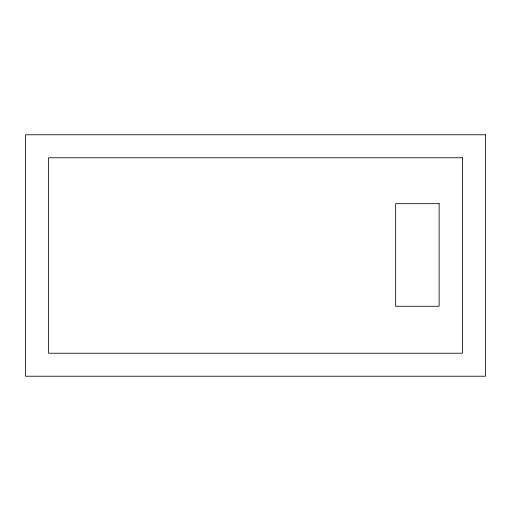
<?xml version="1.0" encoding="UTF-8"?>
<svg xmlns="http://www.w3.org/2000/svg" width="511" height="511" viewBox="0 0 511 511"><rect width="100%" height="100%" fill="white"/><g stroke="black" fill="none" stroke-linecap="round" stroke-linejoin="round"><path stroke-width="0.77" d="M485.45 134.776L25.55 134.776L25.55 376.224L485.45 376.224L485.45 134.776M462.455 157.771L48.545 157.771L48.545 353.229L462.455 353.229L462.455 157.771M439.128 203.678L395.667 203.678L395.667 306.268L439.128 306.274L439.128 203.678"/></g></svg>
